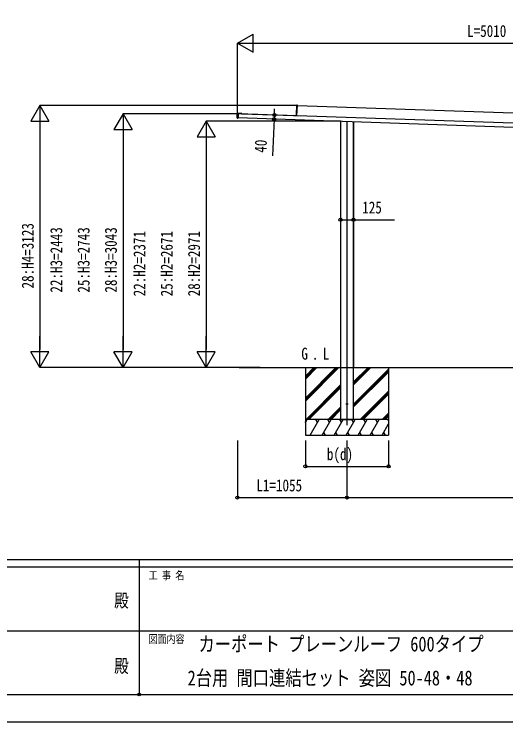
# Model space of a CAD drawing. Units: millimetres, scale not verified. Extents: x -14718 to 14718, y -10395 to 10395.
# Drawn here: x -1220 to 3511, y -10395 to -3587 of the extents above; entities that cross this region are included whole.
import ezdxf
from ezdxf.enums import TextEntityAlignment as Align

# ---------------------------------------------------------------- set-up
doc = ezdxf.new("R2010")
doc.units = ezdxf.units.MM
doc.header["$LTSCALE"] = 50
doc.header["$PDMODE"] = 32
doc.header["$PDSIZE"] = 25
for name, color, linetype in [('0-2_USER1', 3, 'Continuous'), ('0-3_YKK_12', 2, 'Continuous'), ('0-4_YKK_A1', 4, 'Continuous'), ('0-5_YKK_D', 6, 'Continuous'), ('0-6_YKK_ZWAK', 7, 'Continuous')]:
    doc.layers.add(name, color=color, linetype=linetype)
doc.styles.add('ＭＳ ゴシック', font='')
doc.styles.get('ＭＳ ゴシック').set_extended_font_data('MS Gothic')

msp = doc.modelspace()

# ---------------------------------------------------------------- linework, layer by layer
at = {"layer": '0-3_YKK_12'}
msp.add_line((1982.57, -4618.71), (1982.57, -7540), dxfattribs=at)
at = {"layer": '0-4_YKK_A1'}
for p, q in [((1499.63, -4462.8), (1496.41, -4554.89)), ((1499.63, -4462.8), (1499.16, -4462.79)), ((1505.17, -4462.66), (1499.63, -4462.8)), ((1499.64, -4462.3), (1505.18, -4462.16)), ((1501.62, -4564.07), (1505.17, -4462.66)), ((1505.09, -4464.86), (5818.91, -4615.5)), ((1505.18, -4462.16), (1505.17, -4462.66)), ((924.83, -4584.19), (926.19, -4545.21)), ((926.53, -4585.28), (927.97, -4544.22)), ((928.44, -4544.24), (927, -4585.3)), ((928.44, -4544.24), (927.97, -4544.22)), ((935.98, -4544.04), (928.44, -4544.24)), ((942.79, -4542.79), (929.3, -4542.32)), ((934.29, -4542.49), (934.25, -4543.59)), ((935.98, -4544.04), (934.51, -4586.02)), ((5930.59, -4719.46), (935.94, -4545.04)), ((942.72, -4544.79), (942.79, -4542.79)), ((948.78, -4543), (942.79, -4542.79)), ((948.71, -4545), (948.78, -4543)), ((958.78, -4543.35), (948.78, -4543)), ((958.71, -4545.34), (958.78, -4543.35)), ((964.7, -4545.55), (964.77, -4543.56)), ((971.72, -4546.29), (971.73, -4545.99)), ((971.73, -4545.99), (971.75, -4545.39)), ((1496.41, -4554.89), (1495.94, -4554.88)), ((1496.41, -4554.89), (1496.13, -4562.9)), ((927, -4585.3), (926.53, -4585.28)), ((934.5, -4586.52), (926.99, -4585.79)), ((927, -4585.3), (934.51, -4586.02)), ((927.73, -4587.29), (932.72, -4587.46)), ((932.72, -4587.46), (932.76, -4586.35)), ((934.51, -4586.02), (934.5, -4586.52)), ((5929.19, -4759.44), (934.55, -4585.02)), ((1466.62, -4563.57), (1466.63, -4563.27)), ((1466.63, -4563.27), (1466.65, -4562.67)), ((1466.65, -4562.67), (1466.66, -4562.37)), ((1470.62, -4563.71), (1470.64, -4563.01)), ((1501.61, -4564.1), (1470.64, -4563.01)), ((1496.13, -4562.9), (1495.66, -4562.89)), ((1501.62, -4564.07), (1501.6, -4564.8)), ((1921.27, -4619.48), (1921.27, -6987.5)), ((1921.67, -4619.49), (1921.67, -7487.5)), ((2043.47, -4623.74), (2043.47, -7487.5)), ((2045.07, -4623.8), (2045.07, -6987.5)), ((945.04, -6987.5), (6443.69, -6987.51)), ((1582.57, -6987.5), (1582.57, -7637.5)), ((1582.57, -7281.48), (1876.55, -6987.5)), ((1582.57, -7295.62), (1890.69, -6987.5)), ((1582.57, -7309.76), (1904.83, -6987.5)), ((1582.57, -7069.35), (1664.41, -6987.5)), ((1582.57, -7083.49), (1678.56, -6987.5)), ((1582.57, -7097.63), (1692.7, -6987.5)), ((1920.37, -6987.5), (1920.97, -6987.5)), ((2043.47, -6987.5), (2043.57, -6987.5)), ((2043.47, -7157.23), (2213.2, -6987.5)), ((2043.47, -7143.09), (2199.06, -6987.5)), ((2043.47, -7128.95), (2184.92, -6987.5)), ((2043.47, -7341.08), (2382.57, -7001.98)), ((2043.57, -6987.5), (2043.87, -6987.5)), ((2044.77, -6987.5), (2045.07, -6987.5)), ((2382.57, -6987.5), (2382.57, -7637.5)), ((2043.47, -7355.22), (2382.57, -7016.12)), ((2043.47, -7369.36), (2382.57, -7030.27)), ((1588.68, -7487.5), (1921.67, -7154.51)), ((1602.82, -7487.5), (1921.67, -7168.66)), ((1616.96, -7487.5), (1921.67, -7182.8)), ((2109.18, -7487.5), (2382.57, -7214.11)), ((2123.32, -7487.5), (2382.57, -7228.25)), ((2137.46, -7487.5), (2382.57, -7242.4)), ((1800.81, -7487.5), (1921.67, -7366.64)), ((1814.95, -7487.5), (1921.67, -7380.79)), ((1829.1, -7487.5), (1921.67, -7394.93)), ((2382.57, -7487.5), (1582.57, -7487.5)), ((1582.57, -7516.44), (1599.28, -7487.5)), ((1627.11, -7637.5), (1713.72, -7487.5)), ((1698.72, -7513.48), (1683.71, -7487.5)), ((1742.59, -7637.5), (1829.19, -7487.5)), ((1814.19, -7513.48), (1799.19, -7487.5)), ((1858.06, -7637.5), (1944.66, -7487.5)), ((1929.66, -7513.48), (1914.66, -7487.5)), ((1921.67, -7487.5), (2043.47, -7487.5)), ((1973.53, -7637.5), (2060.13, -7487.5)), ((2045.13, -7513.48), (2030.13, -7487.5)), ((2089, -7637.5), (2175.6, -7487.5)), ((2160.6, -7513.48), (2145.6, -7487.5)), ((2204.47, -7637.5), (2291.07, -7487.5)), ((2276.07, -7513.48), (2261.07, -7487.5)), ((2321.31, -7487.5), (2382.57, -7426.24)), ((2335.45, -7487.5), (2382.57, -7440.39)), ((2349.59, -7487.5), (2382.57, -7454.53)), ((2382.57, -7497.95), (2376.54, -7487.5)), ((1584.28, -7513.48), (1582.57, -7510.52)), ((2319.94, -7637.5), (2382.57, -7529.02)), ((1757.58, -7611.52), (1772.58, -7637.5)), ((1873.06, -7611.52), (1888.06, -7637.5)), ((1988.53, -7611.52), (2003.52, -7637.5)), ((2104, -7611.52), (2118.99, -7637.5)), ((2219.47, -7611.52), (2234.46, -7637.5)), ((2334.94, -7611.52), (2349.93, -7637.5)), ((1582.57, -7637.5), (2382.57, -7637.5))]:
    msp.add_line(p, q, dxfattribs=at)
for points in [[(1495.66, -4562.89), (1495.94, -4554.88), (1499.16, -4462.79)], [(928.45, -4543.74), (936, -4543.54), (935.98, -4544.04)], [(971.27, -4543.78), (971.2, -4545.78), (935.96, -4544.55)], [(971.27, -4543.78), (964.77, -4543.56), (958.78, -4543.35)], [(971.75, -4545.39), (971.76, -4545.09), (1466.66, -4562.37)], [(1470.64, -4563.01), (1470.66, -4562.51), (1495.34, -4563.38)], [(1920.07, -4619.43), (1920.07, -6987.5), (1920.37, -6987.5)], [(2043.87, -4623.76), (2043.87, -6987.5), (2044.17, -6987.5), (2044.77, -6987.5)], [(1920.97, -6987.5), (1921.27, -6987.5), (1921.57, -6987.5), (1921.67, -6987.5)]]:
    msp.add_lwpolyline(points, dxfattribs=at)
msp.add_circle((1982.57, -7337.5), 5, dxfattribs=at)
for centre, radius, start, end in [((1499.66, -4462.8), 0.5, 91.5, 178), ((1501.69, -4462.62), 2.07, 171.06854, 184.93146), ((929.19, -4545.31), 3, 88, 178), ((928.47, -4544.24), 0.5, 91.5, 178), ((930.5, -4544.06), 2.07, 171.06854, 184.93146), ((927.83, -4584.29), 3, 178, 268), ((927.03, -4585.3), 0.5, 178, 264.5), ((929.05, -4585.62), 2.07, 171.06854, 184.93146), ((1495.16, -4562.87), 0.5, 268, 358), ((1495.16, -4562.6), 0.765, 269.05171, 301.0406), ((1495.35, -4563.13), 0.242, 269.80053, 328.78296), ((1498.23, -4548.11), 15.54, 259.3054, 261.87346), ((1495.86, -4565.08), 1.85, 83.82294, 99.58333), ((1492.9, -4563.02), 3.17, 351.51431, 355.97407), ((1495.13, -4562.87), 1, 337.89786, 358), ((1501.58, -4564.07), 0.046, 321.12762, 0.80407)]:
    msp.add_arc(centre, radius, start, end, dxfattribs=at)
for centre, ratio, start_param in [((1488.54, -4563.64), 0.038227, 0), ((1488.56, -4563.64), 0.061163, 0.0374041)]:
    msp.add_ellipse(centre, major_axis=(13.07, -0.46), ratio=ratio, start_param=start_param, end_param=0.962078, dxfattribs=at)
at = {"layer": '0-5_YKK_D'}
for p, q in [((927.57, -3866.38), (1079.12, -3778.88)), ((1079.12, -3953.88), (1079.12, -3778.88)), ((927.57, -4583.29), (927.57, -3865.38)), ((927.57, -3866.38), (1079.12, -3953.88)), ((927.57, -3866.38), (1230.68, -3866.38)), ((1102.57, -3866.38), (5762.57, -3866.38)), ((-972.43, -4464.76), (-1059.93, -4616.31)), ((1501.29, -4464.76), (-973.43, -4464.76)), ((-972.43, -4464.76), (-884.93, -4616.31)), ((-972.43, -4464.76), (-972.43, -4767.87)), ((-172.43, -4544.81), (-259.93, -4696.37)), ((928.45, -4544.81), (-173.43, -4544.81)), ((-172.43, -4544.81), (-84.93, -4696.37)), ((-172.43, -4544.81), (-172.43, -4847.92)), ((1283.6, -4557.18), (1281.69, -4597.14)), ((1283.6, -4557.18), (1286.44, -4497.75)), ((-1059.93, -4616.31), (-884.93, -4616.31)), ((627.57, -4616.48), (540.07, -4768.04)), ((1920.67, -4616.48), (626.57, -4616.48)), ((627.57, -4616.48), (715.07, -4768.04)), ((627.57, -4616.48), (627.57, -4919.59)), ((1281.69, -4597.14), (1264.79, -4950.54)), ((-972.43, -4639.76), (-972.43, -6812.5)), ((-259.93, -4696.37), (-84.93, -4696.37)), ((-172.43, -4719.81), (-172.43, -6812.5)), ((540.07, -4768.04), (715.07, -4768.04)), ((627.57, -4791.48), (627.57, -6812.5)), ((-972.43, -6987.5), (-972.43, -6684.39)), ((-172.43, -6987.5), (-172.43, -6684.39)), ((627.57, -6987.5), (627.57, -6684.39)), ((-972.43, -6987.5), (-1059.93, -6835.95)), ((-884.93, -6835.95), (-1059.93, -6835.95)), ((-972.43, -6987.5), (-884.93, -6835.95)), ((-172.43, -6987.5), (-259.93, -6835.95)), ((-84.93, -6835.95), (-259.93, -6835.95)), ((-172.43, -6987.5), (-84.93, -6835.95)), ((627.57, -6987.5), (540.07, -6835.95)), ((715.07, -6835.95), (540.07, -6835.95)), ((627.57, -6987.5), (715.07, -6835.95)), ((944.04, -6987.5), (-973.43, -6987.5)), ((943.04, -6987.5), (-173.43, -6987.5)), ((1147.12, -6987.5), (626.57, -6987.5)), ((927.57, -7687.5), (927.57, -8238.51)), ((1582.57, -7687.5), (1582.57, -7938.51)), ((1982.57, -7687.5), (1982.57, -8238.51)), ((1982.57, -7687.5), (1982.57, -8238.51)), ((2382.57, -7687.5), (2382.57, -7938.51)), ((1582.57, -7937.51), (2382.57, -7937.51)), ((927.57, -8237.51), (1982.57, -8237.51)), ((1982.57, -8237.51), (5708.57, -8237.51))]:
    msp.add_line(p, q, dxfattribs=at)
msp.add_lwpolyline([(1920.07, -5564.5), (2045.07, -5564.5), (2440.17, -5564.5)], dxfattribs=at)
for centre in [(1283.6, -4557.18), (1281.69, -4597.14), (1920.07, -5564.5), (2045.07, -5564.5), (1582.57, -7937.51), (2382.57, -7937.51), (927.57, -8237.51), (1982.57, -8237.51), (1982.57, -8237.51)]:
    msp.add_circle(centre, 14.88, dxfattribs=at)
at = {"layer": '0-6_YKK_ZWAK'}
for p, q in [((13632.57, -8837.5), (-13667.43, -8837.5)), ((-17.43, -8837.5), (-17.43, -10132.5)), ((-17.43, -8907.5), (-4567.43, -8907.5)), ((4532.57, -8907.5), (-17.43, -8907.5)), ((-4541.18, -9520), (-17.43, -9520)), ((-17.43, -9520), (4532.57, -9520)), ((-4567.43, -10132.5), (-17.43, -10132.5)), ((-17.43, -10132.5), (4532.57, -10132.5))]:
    msp.add_line(p, q, dxfattribs=at)
msp.add_lwpolyline([(-14717.5, -10395), (14717.5, -10395), (14717.5, 10395), (-14717.5, 10395)], close=True, dxfattribs=at)
msp.add_point((-17.43, -10132.5), dxfattribs=at)

# ---------------------------------------------------------------- texts
at = {"layer": '0-2_USER1', "style": 'ＭＳ ゴシック', "width": 0.8}
for s, height, p in [('G', 115.5, (1543.5, -6946)), ('L', 115.5, (1750.37, -6946)), ('.', 115.5, (1644.3, -6946)), ('カーポート プレーンルーフ 600タイプ', 143.7, (553.68, -9760.92)), ('2台用 間口連結セット 姿図 50-48・48', 143.7, (449.14, -10087.58))]:
    msp.add_text(s, height=height, dxfattribs=at).set_placement(p, align=Align.BOTTOM_LEFT)
at = {"layer": '0-5_YKK_D', "style": 'ＭＳ ゴシック', "width": 0.8}
for s, p in [('L=5010', (3138.57, -3841.38)), ('125', (2129.57, -5539.5)), ('b(d)', (1789.37, -7912.51)), ('L1=1055', (1110.67, -8212.51))]:
    msp.add_text(s, height=115.5, dxfattribs=at).set_placement(p, align=Align.BOTTOM_LEFT)
for s, rotation, p in [('40', 87.262, (1241.01, -4924.37)), ('28:H4=3123', 90, (-997.43, -6225.93)), ('22:H3=2443', 90, (-722.43, -6265.96)), ('25:H3=2743', 90, (-459.93, -6265.96)), ('28:H3=3043', 90, (-197.43, -6265.96)), ('22:H2=2371', 90, (77.57, -6301.79)), ('25:H2=2671', 90, (340.07, -6301.79)), ('28:H2=2971', 90, (602.57, -6301.79))]:
    msp.add_text(s, height=115.5, rotation=rotation, dxfattribs=at).set_placement(p, align=Align.BOTTOM_LEFT)
at = {"layer": '0-6_YKK_ZWAK', "style": 'ＭＳ ゴシック', "width": 0.8}
for s, height, p in [('工 事 名', 76.98, (74.44, -9047.5)), ('殿', 128.3, (-257.83, -9330.42)), ('図面内容', 76.98, (74.44, -9660)), ('殿', 128.3, (-257.83, -9960.42))]:
    msp.add_text(s, height=height, dxfattribs=at).set_placement(p, align=Align.BOTTOM_LEFT)

doc.saveas('drawing.dxf')
